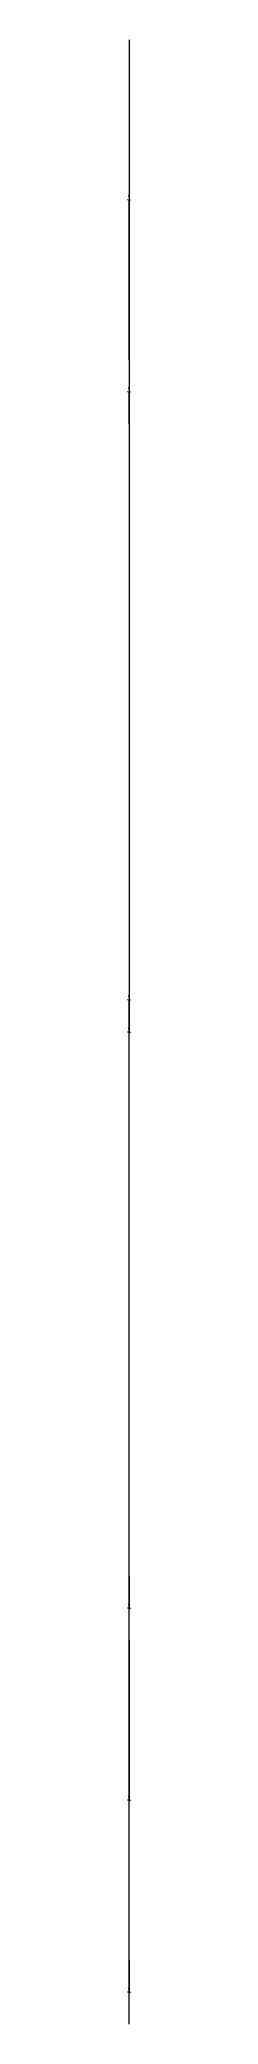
# Model space of a CAD drawing. Header units: metres. Extents: x 4231 to 8749, y -8456 to -5486.
# Drawn here: x 6761 to 6762, y -8000 to -7380 of the extents above; entities that cross this region are included whole.
import ezdxf

# ---------------------------------------------------------------- set-up
doc = ezdxf.new("R2010")
doc.units = ezdxf.units.M
doc.dimstyles.get("Standard").update_dxf_attribs({"dimtxt": 2.5, "dimasz": 2.5, "dimexe": 1.25, "dimexo": 0.625, "dimtad": 1, "dimcen": 2.5, "dimazin": 3, "dimtfac": 1, "dimtmove": 0, "dimatfit": 3})

# ---------------------------------------------------------------- blocks, each defined once
blk = doc.blocks.new('_CLOSEDFILLED')
at = {"color": 0, "linetype": 'BYBLOCK'}
blk.add_solid([(-1, 0.2), (0, 0), (-1, -0.2)], dxfattribs=at)
blk = doc.blocks.new('*D8')
for p, q in [((6761.28, -7379.83), (6761.28, -7689.83)), ((6761.03, -7689.83), (6760.78, -7689.83)), ((6761.28, -7999.83), (6761.28, -7689.83)), ((6761.28, -7689.83), (6761.28, -7689.83)), ((6761.53, -7689.83), (6761.78, -7689.83))]:
    blk.add_line(p, q)
at = {"layer": 'Defpoints'}
for p in [(6761.28, -7379.83), (6761.28, -7689.83), (6761.28, -7999.83)]:
    blk.add_point(p, dxfattribs=at)
at = {"xscale": 0.25, "yscale": 0.25}
blk.add_blockref('_CLOSEDFILLED', (6761.28, -7689.83), dxfattribs=at)
at = {"xscale": 0.25, "yscale": 0.25, "rotation": 180}
blk.add_blockref('_CLOSEDFILLED', (6761.28, -7689.83), dxfattribs=at)
at = {"insert": (6761.28, -7688.705), "char_height": 1, "attachment_point": 5}
blk.add_mtext('0', dxfattribs=at)
blk = doc.blocks.new('*D9')
for p, q in [((6761.28, -7479.83), (6761.28, -7489.83)), ((6761.03, -7489.83), (6760.78, -7489.83)), ((6761.28, -7499.83), (6761.28, -7489.83)), ((6761.28, -7489.83), (6761.28, -7489.83)), ((6761.53, -7489.83), (6761.78, -7489.83))]:
    blk.add_line(p, q)
at = {"layer": 'Defpoints'}
for p in [(6761.28, -7479.83), (6761.28, -7489.83), (6761.28, -7499.83)]:
    blk.add_point(p, dxfattribs=at)
at = {"xscale": 0.25, "yscale": 0.25}
blk.add_blockref('_CLOSEDFILLED', (6761.28, -7489.83), dxfattribs=at)
at = {"xscale": 0.25, "yscale": 0.25, "rotation": 180}
blk.add_blockref('_CLOSEDFILLED', (6761.28, -7489.83), dxfattribs=at)
at = {"insert": (6761.28, -7488.705), "char_height": 1, "attachment_point": 5}
blk.add_mtext('0', dxfattribs=at)
blk = doc.blocks.new('*D10')
for p, q in [((6761.28, -7499.83), (6761.28, -7679.83)), ((6761.03, -7679.83), (6760.78, -7679.83)), ((6761.28, -7859.83), (6761.28, -7679.83)), ((6761.28, -7679.83), (6761.28, -7679.83)), ((6761.53, -7679.83), (6761.78, -7679.83))]:
    blk.add_line(p, q)
at = {"layer": 'Defpoints'}
for p in [(6761.28, -7499.83), (6761.28, -7679.83), (6761.28, -7859.83)]:
    blk.add_point(p, dxfattribs=at)
at = {"xscale": 0.25, "yscale": 0.25}
blk.add_blockref('_CLOSEDFILLED', (6761.28, -7679.83), dxfattribs=at)
at = {"xscale": 0.25, "yscale": 0.25, "rotation": 180}
blk.add_blockref('_CLOSEDFILLED', (6761.28, -7679.83), dxfattribs=at)
at = {"insert": (6761.28, -7678.705), "char_height": 1, "attachment_point": 5}
blk.add_mtext('0', dxfattribs=at)
blk = doc.blocks.new('*D19')
for p, q in [((6761.28, -7379.83), (6761.28, -7429.83)), ((6761.03, -7429.83), (6760.78, -7429.83)), ((6761.28, -7479.83), (6761.28, -7429.83)), ((6761.28, -7429.83), (6761.28, -7429.83)), ((6761.53, -7429.83), (6761.78, -7429.83))]:
    blk.add_line(p, q)
at = {"layer": 'Defpoints'}
for p in [(6761.28, -7379.83), (6761.28, -7429.83), (6761.28, -7479.83)]:
    blk.add_point(p, dxfattribs=at)
at = {"xscale": 0.25, "yscale": 0.25}
blk.add_blockref('_CLOSEDFILLED', (6761.28, -7429.83), dxfattribs=at)
at = {"xscale": 0.25, "yscale": 0.25, "rotation": 180}
blk.add_blockref('_CLOSEDFILLED', (6761.28, -7429.83), dxfattribs=at)
at = {"insert": (6761.28, -7428.705), "char_height": 1, "attachment_point": 5}
blk.add_mtext('0', dxfattribs=at)
blk = doc.blocks.new('*D20')
for p, q in [((6761.28, -7879.83), (6761.28, -7929.83)), ((6761.03, -7929.83), (6760.78, -7929.83)), ((6761.28, -7979.83), (6761.28, -7929.83)), ((6761.28, -7929.83), (6761.28, -7929.83)), ((6761.53, -7929.83), (6761.78, -7929.83))]:
    blk.add_line(p, q)
at = {"layer": 'Defpoints'}
for p in [(6761.28, -7879.83), (6761.28, -7929.83), (6761.28, -7979.83)]:
    blk.add_point(p, dxfattribs=at)
at = {"xscale": 0.25, "yscale": 0.25}
blk.add_blockref('_CLOSEDFILLED', (6761.28, -7929.83), dxfattribs=at)
at = {"xscale": 0.25, "yscale": 0.25, "rotation": 180}
blk.add_blockref('_CLOSEDFILLED', (6761.28, -7929.83), dxfattribs=at)
at = {"insert": (6761.28, -7928.705), "char_height": 1, "attachment_point": 5}
blk.add_mtext('0', dxfattribs=at)
blk = doc.blocks.new('*D21')
for p, q in [((6761.28, -7979.83), (6761.28, -7989.83)), ((6761.03, -7989.83), (6760.78, -7989.83)), ((6761.28, -7999.83), (6761.28, -7989.83)), ((6761.28, -7989.83), (6761.28, -7989.83)), ((6761.53, -7989.83), (6761.78, -7989.83))]:
    blk.add_line(p, q)
at = {"layer": 'Defpoints'}
for p in [(6761.28, -7979.83), (6761.28, -7989.83), (6761.28, -7999.83)]:
    blk.add_point(p, dxfattribs=at)
at = {"xscale": 0.25, "yscale": 0.25}
blk.add_blockref('_CLOSEDFILLED', (6761.28, -7989.83), dxfattribs=at)
at = {"xscale": 0.25, "yscale": 0.25, "rotation": 180}
blk.add_blockref('_CLOSEDFILLED', (6761.28, -7989.83), dxfattribs=at)
at = {"insert": (6761.28, -7988.705), "char_height": 1, "attachment_point": 5}
blk.add_mtext('0', dxfattribs=at)
blk = doc.blocks.new('*D26')
for p, q in [((6761.28, -7859.83), (6761.28, -7869.83)), ((6761.03, -7869.83), (6760.78, -7869.83)), ((6761.28, -7879.83), (6761.28, -7869.83)), ((6761.28, -7869.83), (6761.28, -7869.83)), ((6761.53, -7869.83), (6761.78, -7869.83))]:
    blk.add_line(p, q)
at = {"layer": 'Defpoints'}
for p in [(6761.28, -7859.83), (6761.28, -7869.83), (6761.28, -7879.83)]:
    blk.add_point(p, dxfattribs=at)
at = {"xscale": 0.25, "yscale": 0.25}
blk.add_blockref('_CLOSEDFILLED', (6761.28, -7869.83), dxfattribs=at)
at = {"xscale": 0.25, "yscale": 0.25, "rotation": 180}
blk.add_blockref('_CLOSEDFILLED', (6761.28, -7869.83), dxfattribs=at)
at = {"insert": (6761.28, -7868.705), "char_height": 1, "attachment_point": 5}
blk.add_mtext('0', dxfattribs=at)

msp = doc.modelspace()

# ---------------------------------------------------------------- dimensions: what is measured, and where the dimension line sits
for base, p1, p2, picture, middle in [((6761.28, -7689.83), (6761.28, -7379.83), (6761.28, -7999.83), '*D8', (6761.28, -7688.705)), ((6761.28, -7429.83), (6761.28, -7479.83), (6761.28, -7379.83), '*D19', (6761.28, -7428.705)), ((6761.28, -7489.83), (6761.28, -7499.83), (6761.28, -7479.83), '*D9', (6761.28, -7488.705)), ((6761.28, -7679.83), (6761.28, -7859.83), (6761.28, -7499.83), '*D10', (6761.28, -7678.705)), ((6761.28, -7869.83), (6761.28, -7879.83), (6761.28, -7859.83), '*D26', (6761.28, -7868.705)), ((6761.28, -7929.83), (6761.28, -7979.83), (6761.28, -7879.83), '*D20', (6761.28, -7928.705)), ((6761.28, -7989.83), (6761.28, -7999.83), (6761.28, -7979.83), '*D21', (6761.28, -7988.705))]:
    dim = msp.add_linear_dim(base=base, p1=p1, p2=p2, dimstyle='Standard')
    dim.commit()
    dim.dimension.update_dxf_attribs({"geometry": picture, "text_midpoint": middle})

doc.saveas('drawing.dxf')
